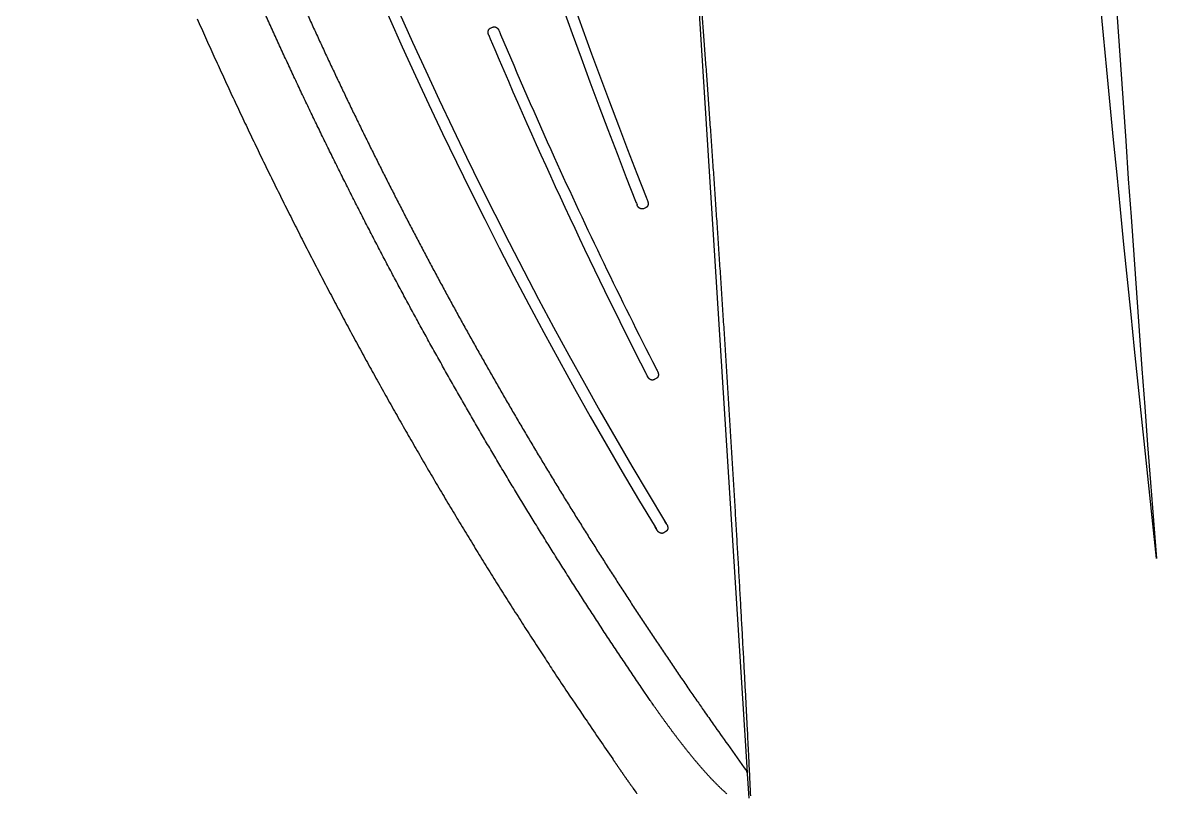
# Model space of a CAD drawing. Extents: x 403 to 503, y 484 to 635.
# Drawn here: x 409.02 to 414.08, y 523.34 to 526.77 of the extents above; entities that cross this region are included whole.
import ezdxf

# ---------------------------------------------------------------- set-up
doc = ezdxf.new("R2010")
doc.units = 0
doc.header["$MEASUREMENT"] = 0
for name, color, linetype in [('1', 4, 'Continuous'), ('DIM', 3, 'Continuous'), ('SPA', 2, 'Continuous')]:
    doc.layers.add(name, color=color, linetype=linetype)

# ---------------------------------------------------------------- blocks, each defined once
blk = doc.blocks.new('TRICKLER')
at = {"layer": '1', "linetype": 'Continuous'}
for p, q in [((1.4112, -11.105), (1.5703, -7.7032)), ((0.817, -11.0501), (0.817, -11.0501)), ((1.4079, -11.1776), (1.4112, -11.105)), ((1.4076, -11.1826), (1.4079, -11.1776)), ((0.8964, -11.1955), (0.905, -11.2109)), ((1.4025, -11.2915), (1.4076, -11.1826))]:
    blk.add_line(p, q, dxfattribs=at)
at = {"layer": '1', "color": 3, "linetype": 'Continuous'}
for p, q in [((0.6323, -7.7509), (0.6418, -7.7478)), ((1.2315, -8.6235), (1.2219, -8.6261)), ((1.1956, -9.3855), (1.1863, -9.3891)), ((1.1638, -10.0686), (1.1548, -10.0728))]:
    blk.add_line(p, q, dxfattribs=at)
at = {"layer": '1', "linetype": 'Continuous'}
for points in [[(-0.6643, -7.5668, 0.001127), (-0.6366, -7.6533, 0.001127), (-0.6085, -7.7397, 0.001126), (-0.58, -7.826, 0.001126), (-0.5512, -7.912, 0.001125), (-0.5219, -7.998, 0.001124), (-0.4923, -8.0838, 0.001124), (-0.4623, -8.1694, 0.001123), (-0.4319, -8.2549, 0.001123), (-0.4011, -8.3402, 0.001122), (-0.37, -8.4253, 0.001122), (-0.3385, -8.5103, 0.001122), (-0.3066, -8.5951, 0.001121), (-0.2743, -8.6798, 0.001121), (-0.2417, -8.7642, 0.001121), (-0.2087, -8.8485, 0.001121), (-0.1753, -8.9327, 0.001121), (-0.1416, -9.0166, 0.001121), (-0.1074, -9.1004, 0.001121), (-0.073, -9.1839, 0.001121), (-0.0381, -9.2673, 0.001121), (-0.0029, -9.3505, 0.001122), (0.0326, -9.4335, 0.001121), (0.0685, -9.5163, 0.00112), (0.1048, -9.5989, 0.001118), (0.1414, -9.6814, 0.001117), (0.1784, -9.7636, 0.001118), (0.2158, -9.8456, 0.001114), (0.2535, -9.9274, 0.001106), (0.2915, -10.009, 0.001115), (0.3299, -10.0904, 0.001137), (0.3687, -10.1718, 0.001106), (0.4077, -10.2526, 0.001035), (0.4468, -10.3327, 0.001141), (0.4869, -10.4139, 0.001358), (0.5283, -10.4967, 0.001036), (0.5674, -10.5743, 0.00037), (0.6029, -10.6443, 0.001445), (0.6493, -10.7338, 0.002455), (0.7216, -10.8709, 0.0012), (0.817, -11.0501, 0.000638)], [(-0.1727, -7.6035, 0.000811), (-0.1527, -7.6643, 0.000811), (-0.1324, -7.7249, 0.000811), (-0.112, -7.7855, 0.000811), (-0.0914, -7.846, 0.000811), (-0.0705, -7.9065, 0.000811), (-0.0495, -7.9669, 0.000811), (-0.0283, -8.0272, 0.000811), (-0.0069, -8.0874, 0.000811), (0.0147, -8.1476, 0.000811), (0.0365, -8.2077, 0.00081), (0.0585, -8.2677, 0.00081), (0.0807, -8.3276, 0.00081), (0.1031, -8.3875, 0.00081), (0.1257, -8.4473, 0.00081), (0.1485, -8.5071, 0.000809), (0.1714, -8.5667, 0.00081), (0.1946, -8.6263, 0.000812), (0.218, -8.6859, 0.000812), (0.2416, -8.7453, 0.000812), (0.2653, -8.8047, 0.000812), (0.2893, -8.8641, 0.000812), (0.3134, -8.9233, 0.000812), (0.3378, -8.9825, 0.000812), (0.3624, -9.0416, 0.000812), (0.3871, -9.1007, 0.000811), (0.4121, -9.1596, 0.000811), (0.4372, -9.2185, 0.000811), (0.4626, -9.2774, 0.000812), (0.4881, -9.3361, 0.000812), (0.5138, -9.3948, 0.000812), (0.5397, -9.4534, 0.000812), (0.5659, -9.5119, 0.000812), (0.5922, -9.5703, 0.000812), (0.6187, -9.6287, 0.000812), (0.6454, -9.687, 0.000812), (0.6723, -9.7451, 0.000812), (0.6993, -9.8033, 0.000813), (0.7266, -9.8613, 0.000813), (0.7541, -9.9192, 0.000813), (0.7817, -9.9771, 0.000813), (0.8096, -10.0348, 0.000813), (0.8376, -10.0925, 0.000813), (0.8658, -10.15, 0.000813), (0.8942, -10.2075, 0.000813), (0.9228, -10.2648, 0.000815), (0.9515, -10.3221, 0.000813), (0.9805, -10.3793, 0.000808), (1.0096, -10.4363, 0.000815), (1.039, -10.4934, 0.000831), (1.0686, -10.5504, 0.000808), (1.0982, -10.607, 0.000754), (1.1278, -10.6633, 0.000832), (1.1582, -10.7203, 0.000992), (1.1894, -10.7786, 0.000753), (1.2189, -10.8333, 0.000259), (1.2456, -10.8826, 0.001061), (1.2803, -10.9458, 0.001826), (1.3344, -11.0428, 0.000892), (1.4055, -11.1697, 0.000473)], [(1.5768, -7.7761, -0.000122), (1.5755, -7.8152, -0.000119), (1.5741, -7.8548, -0.000116), (1.5727, -7.8949, -0.000113), (1.5713, -7.9355, -0.00011), (1.5698, -7.9765, -0.000108), (1.5683, -8.018, -0.000105), (1.5668, -8.0599, -0.000103), (1.5652, -8.1023, -0.000101), (1.5636, -8.1451, -0.000099), (1.562, -8.1883, -0.000097), (1.5603, -8.2318, -0.000095), (1.5586, -8.2757, -0.000094), (1.5569, -8.3199, -0.000092), (1.5552, -8.3643, -0.00009), (1.5534, -8.4091, -0.000089), (1.5516, -8.4541, -0.000088), (1.5498, -8.4994, -0.000087), (1.5479, -8.5449, -0.000085), (1.5461, -8.5907, -0.000084), (1.5442, -8.6367, -0.000083), (1.5422, -8.6829, -0.000082), (1.5403, -8.7293, -0.000082), (1.5383, -8.7759, -0.000081), (1.5363, -8.8227, -0.00008), (1.5343, -8.8697, -0.000079), (1.5322, -8.9168, -0.000079), (1.5302, -8.9641, -0.000078), (1.5281, -9.0116, -0.000078), (1.526, -9.0591, -0.000078), (1.5239, -9.1068, -0.000077), (1.5217, -9.1546, -0.000077), (1.5196, -9.2024, -0.000077), (1.5174, -9.2504, -0.000076), (1.5152, -9.2984, -0.000076), (1.513, -9.3465, -0.000076), (1.5107, -9.3947, -0.000076), (1.5085, -9.4429, -0.000076), (1.5062, -9.4911, -0.000076), (1.5039, -9.5394, -0.000076), (1.5016, -9.5877, -0.000077), (1.4993, -9.6359, -0.000077), (1.497, -9.6842, -0.000077), (1.4946, -9.7324, -0.000077), (1.4923, -9.7806, -0.000078), (1.4899, -9.8287, -0.000078), (1.4875, -9.8765, -0.000078), (1.4852, -9.9242, -0.000079), (1.4828, -9.9716, -0.000079), (1.4804, -10.0188, -0.00008), (1.478, -10.0657, -0.00008), (1.4756, -10.1125, -0.000081), (1.4732, -10.1589, -0.000081), (1.4709, -10.2051, -0.000082), (1.4685, -10.251, -0.000083), (1.4661, -10.2967, -0.000084), (1.4637, -10.342, -0.000085), (1.4613, -10.387, -0.000086), (1.4589, -10.4317, -0.000087), (1.4565, -10.4761, -0.000088), (1.4541, -10.5202, -0.000089), (1.4517, -10.5639, -0.000091), (1.4493, -10.6072, -0.000092), (1.447, -10.6502, -0.000094), (1.4446, -10.6928, -0.000095), (1.4422, -10.7351, -0.000096), (1.4399, -10.7769, -0.000099), (1.4375, -10.8183, -0.000103), (1.4352, -10.8594, -0.000102), (1.4328, -10.9, -0.000097), (1.4305, -10.9399, -0.00011), (1.4282, -10.9799, -0.000135), (1.4258, -11.0203, -0.000105), (1.4235, -11.058, -0.000036), (1.4215, -11.0918, -0.000153), (1.4189, -11.1342, -0.000278), (1.415, -11.198, -0.000142), (1.4099, -11.2807, -0.000077)], [(0.817, -11.0501), (0.817, -11.0502, 0.000009), (0.817, -11.0502, 0.000009), (0.8171, -11.0503, 0.000009), (0.8171, -11.0504, 0.000008), (0.8171, -11.0504, 0.000008), (0.8172, -11.0505, 0.000008), (0.8172, -11.0506, 0.000008), (0.8172, -11.0506, 0.000008), (0.8173, -11.0507, 0.000008), (0.8173, -11.0508, 0.000007), (0.8173, -11.0508, 0.000007), (0.8174, -11.0509, 0.000007), (0.8174, -11.051, 0.000007), (0.8174, -11.051, 0.000007), (0.8175, -11.0511, 0.000007), (0.8175, -11.0511, 0.000006), (0.8175, -11.0512, 0.000006), (0.8176, -11.0513, 0.000006), (0.8176, -11.0513, 0.000006), (0.8177, -11.0514, 0.000006), (0.8177, -11.0515, 0.000006), (0.8177, -11.0515, 0.000005), (0.8178, -11.0516, 0.000005), (0.8178, -11.0517, 0.000005), (0.8178, -11.0517, 0.000005), (0.8179, -11.0518, 0.000005), (0.8179, -11.0519, 0.000005), (0.8179, -11.0519, 0.000005), (0.818, -11.052, 0.000004), (0.818, -11.0521, 0.000004), (0.818, -11.0521, 0.000004), (0.8181, -11.0522, 0.000004), (0.8181, -11.0523, 0.000003), (0.8182, -11.0523, 0.000001), (0.8182, -11.0524, 0.000004), (0.8182, -11.0525, 0.000007), (0.8183, -11.0526, 0.000003), (0.8184, -11.0527, 0.000002)], [(0.817, -11.0501), (0.8189, -11.0537, -0.000152), (0.8208, -11.0572, -0.000159), (0.8227, -11.0608, -0.000151), (0.8247, -11.0644, -0.000125), (0.8266, -11.068, -0.000105), (0.8285, -11.0716, -0.000088), (0.8305, -11.0752, -0.000072), (0.8324, -11.0788, -0.000053), (0.8343, -11.0824, -0.000036), (0.8363, -11.0861, -0.000018), (0.8382, -11.0897, -0.000001), (0.8402, -11.0934, 0.000017), (0.8422, -11.097, 0.000033), (0.8441, -11.1006, 0.000051), (0.8461, -11.1043, 0.000067), (0.848, -11.108, 0.000085), (0.85, -11.1116, 0.000101), (0.852, -11.1153, 0.000119), (0.854, -11.119, 0.000135), (0.8559, -11.1226, 0.000154), (0.8579, -11.1263, 0.000169), (0.8599, -11.13, 0.000187), (0.8619, -11.1336, 0.000204), (0.8639, -11.1373, 0.000222), (0.8659, -11.141, 0.000238), (0.8679, -11.1446, 0.000254), (0.8699, -11.1483, 0.000273), (0.8719, -11.152, 0.0003), (0.8739, -11.1556, 0.000305), (0.8759, -11.1593, 0.000296), (0.8779, -11.1629, 0.000352), (0.88, -11.1666, 0.000456), (0.8821, -11.1703, 0.000348), (0.8841, -11.1738, 0.00009), (0.8858, -11.177, 0.000548), (0.8881, -11.1811, 0.001024), (0.8917, -11.1873, 0.000507), (0.8964, -11.1955, 0.000265)], [(1.4076, -11.1826), (1.4076, -11.1824, 0.001651), (1.4076, -11.1822, 0.001649), (1.4076, -11.182, 0.00165), (1.4076, -11.1818, 0.001654), (1.4076, -11.1815, 0.001657), (1.4076, -11.1813, 0.001659), (1.4076, -11.1811, 0.001662), (1.4076, -11.1809, 0.001665), (1.4076, -11.1807, 0.001668), (1.4076, -11.1804, 0.001672), (1.4076, -11.1802, 0.001675), (1.4076, -11.18, 0.001679), (1.4076, -11.1798, 0.001682), (1.4076, -11.1796, 0.001686), (1.4076, -11.1793, 0.00169), (1.4076, -11.1791, 0.001694), (1.4076, -11.1789, 0.001698), (1.4076, -11.1787, 0.001702), (1.4075, -11.1785, 0.001707), (1.4075, -11.1783, 0.001711), (1.4075, -11.178, 0.001716), (1.4075, -11.1778, 0.001721), (1.4075, -11.1776, 0.001725), (1.4074, -11.1774, 0.001731), (1.4074, -11.1772, 0.001735), (1.4074, -11.1769, 0.001741), (1.4074, -11.1767, 0.001746), (1.4073, -11.1765, 0.001752), (1.4073, -11.1763, 0.001757), (1.4073, -11.1761, 0.001761), (1.4072, -11.1759, 0.001767), (1.4072, -11.1756, 0.001779), (1.4072, -11.1754, 0.00179), (1.4071, -11.1752, 0.001805), (1.4071, -11.175, 0.001818), (1.407, -11.1748, 0.001833), (1.407, -11.1746, 0.001845), (1.4069, -11.1744, 0.001861), (1.4069, -11.1741, 0.001874), (1.4068, -11.1739, 0.00189), (1.4068, -11.1737, 0.001904), (1.4067, -11.1735, 0.001919), (1.4067, -11.1733, 0.001935), (1.4066, -11.1731, 0.001955), (1.4066, -11.1729, 0.001965), (1.4065, -11.1726, 0.001969), (1.4064, -11.1724, 0.002002), (1.4064, -11.1722, 0.002063), (1.4063, -11.172, 0.002016), (1.4062, -11.1718, 0.001893), (1.4062, -11.1716, 0.002114), (1.4061, -11.1714, 0.002557), (1.406, -11.1712, 0.00194), (1.406, -11.171, 0.000634), (1.4059, -11.1708, 0.002795), (1.4058, -11.1705, 0.004886), (1.4057, -11.1702, 0.002391), (1.4055, -11.1697, 0.001262)], [(1.4078, -11.1776), (1.4078, -11.1774, 0.002867), (1.4079, -11.1773, 0.002869), (1.4079, -11.1772, 0.002867), (1.4079, -11.177, 0.00286), (1.4079, -11.1769, 0.002855), (1.4079, -11.1767, 0.002851), (1.4079, -11.1766, 0.002847), (1.4078, -11.1765, 0.002843), (1.4078, -11.1763, 0.002839), (1.4078, -11.1762, 0.002835), (1.4078, -11.1761, 0.002832), (1.4078, -11.1759, 0.002828), (1.4078, -11.1758, 0.002825), (1.4078, -11.1756, 0.002822), (1.4078, -11.1755, 0.002819), (1.4077, -11.1754, 0.002816), (1.4077, -11.1752, 0.002814), (1.4077, -11.1751, 0.002812), (1.4077, -11.175, 0.002809), (1.4077, -11.1748, 0.002808), (1.4076, -11.1747, 0.002806), (1.4076, -11.1746, 0.002804), (1.4076, -11.1744, 0.002803), (1.4076, -11.1743, 0.002802), (1.4075, -11.1741, 0.0028), (1.4075, -11.174, 0.0028), (1.4075, -11.1739, 0.002799), (1.4074, -11.1737, 0.002799), (1.4074, -11.1736, 0.002798), (1.4073, -11.1735, 0.002798), (1.4073, -11.1733, 0.002793), (1.4073, -11.1732, 0.002785), (1.4072, -11.1731, 0.002777), (1.4072, -11.173, 0.002769), (1.4071, -11.1728, 0.002761), (1.4071, -11.1727, 0.002753), (1.407, -11.1726, 0.002746), (1.407, -11.1724, 0.002739), (1.4069, -11.1723, 0.002732), (1.4069, -11.1722, 0.002726), (1.4068, -11.172, 0.002719), (1.4067, -11.1719, 0.002711), (1.4067, -11.1718, 0.002707), (1.4066, -11.1717, 0.002707), (1.4066, -11.1715, 0.002694), (1.4065, -11.1714, 0.002673), (1.4064, -11.1713, 0.002691), (1.4064, -11.1712, 0.002741), (1.4063, -11.171, 0.002658), (1.4062, -11.1709, 0.002478), (1.4062, -11.1708, 0.002731), (1.4061, -11.1707, 0.003252), (1.406, -11.1705, 0.002463), (1.406, -11.1704, 0.000841), (1.4059, -11.1703, 0.003472), (1.4058, -11.1702, 0.005964), (1.4057, -11.17, 0.002907), (1.4055, -11.1697, 0.001537)], [(0.893, -11.1896), (0.8932, -11.1899, -0.000041), (0.8934, -11.1903, -0.00004), (0.8936, -11.1906, -0.00004), (0.8937, -11.191, -0.000041), (0.8939, -11.1913, -0.000041), (0.8941, -11.1916, -0.000041), (0.8943, -11.192, -0.000042), (0.8945, -11.1923, -0.000042), (0.8947, -11.1927, -0.000042), (0.8949, -11.193, -0.000042), (0.8951, -11.1934, -0.000043), (0.8953, -11.1937, -0.000043), (0.8955, -11.1941, -0.000043), (0.8957, -11.1944, -0.000043), (0.8959, -11.1948, -0.000044), (0.8961, -11.1951, -0.000044), (0.8963, -11.1955, -0.000044), (0.8965, -11.1958, -0.000044), (0.8967, -11.1962, -0.000045), (0.8969, -11.1966, -0.000045), (0.8971, -11.1969, -0.000045), (0.8973, -11.1973, -0.000045), (0.8975, -11.1976, -0.000046), (0.8977, -11.198, -0.000046), (0.8979, -11.1984, -0.000046), (0.8982, -11.1987, -0.000046), (0.8984, -11.1991, -0.000047), (0.8986, -11.1994, -0.000048), (0.8988, -11.1998, -0.000046), (0.899, -11.2002, -0.000043), (0.8992, -11.2006, -0.000048), (0.8994, -11.2009, -0.000058), (0.8996, -11.2013, -0.000044), (0.8998, -11.2017, -0.000014), (0.9, -11.202, -0.000063), (0.9002, -11.2024, -0.000109), (0.9006, -11.2031, -0.000053), (0.9011, -11.2039, -0.000028)], [(0.905, -11.2109), (0.9063, -11.2132, 0.000262), (0.9077, -11.2155, 0.00026)]]:
    blk.add_lwpolyline(points, format="xyb", dxfattribs=at)
at = {"layer": '1', "color": 3, "linetype": 'Continuous'}
for points in [[(1.0121, -10.8094), (0.9784, -10.7461, -0.000901), (0.945, -10.6827, -0.000901), (0.9118, -10.6191, -0.000901), (0.8788, -10.5555, -0.000901), (0.846, -10.4917, -0.000901), (0.8135, -10.4278, -0.000901), (0.7813, -10.3638, -0.000901), (0.7492, -10.2997, -0.000901), (0.7174, -10.2355, -0.000901), (0.6859, -10.1711, -0.000901), (0.6545, -10.1067, -0.000901), (0.6234, -10.0421, -0.000901), (0.5926, -9.9774, -0.000901), (0.562, -9.9127, -0.000901), (0.5316, -9.8478, -0.000901), (0.5014, -9.7828, -0.000901), (0.4715, -9.7177, -0.000901), (0.4418, -9.6525, -0.000901), (0.4124, -9.5871, -0.000901), (0.3832, -9.5217, -0.000901), (0.3542, -9.4562, -0.000901), (0.3254, -9.3905, -0.000901), (0.2969, -9.3248, -0.000901), (0.2687, -9.259, -0.000901), (0.2407, -9.193, -0.000901), (0.2129, -9.127, -0.000901), (0.1853, -9.0608, -0.000901), (0.158, -8.9946, -0.000901), (0.131, -8.9282, -0.000901), (0.1041, -8.8618, -0.000901), (0.0776, -8.7952, -0.000901), (0.0512, -8.7286, -0.000901), (0.0251, -8.6618, -0.000901), (-0.0008, -8.595, -0.000901), (-0.0264, -8.528, -0.000901), (-0.0518, -8.461, -0.000901), (-0.0769, -8.3938, -0.000901), (-0.1018, -8.3266, -0.0009), (-0.1265, -8.2593, -0.000901), (-0.1509, -8.1919, -0.000901), (-0.1751, -8.1243, -0.000902), (-0.199, -8.0568, -0.000902), (-0.2227, -7.9891, -0.000902), (-0.2461, -7.9213, -0.000901), (-0.2693, -7.8535, -0.000901), (-0.2922, -7.7856, -0.000901), (-0.3149, -7.7176, -0.0009), (-0.3373, -7.6495, -0.0009), (-0.3595, -7.5814, -0.0009)], [(0.6211, -7.7821), (0.6208, -7.7813, -0.007727), (0.6205, -7.7804, -0.007594), (0.6203, -7.7795, -0.007434), (0.6201, -7.7786, -0.007317), (0.6199, -7.7777, -0.00723), (0.6197, -7.7768, -0.007173), (0.6196, -7.7759, -0.007135), (0.6194, -7.775, -0.007139), (0.6194, -7.774, -0.007157), (0.6193, -7.7731, -0.007212), (0.6193, -7.7722, -0.007281), (0.6193, -7.7712, -0.007389), (0.6193, -7.7703, -0.007507), (0.6193, -7.7693, -0.007667), (0.6194, -7.7684, -0.007835), (0.6195, -7.7675, -0.008046), (0.6197, -7.7665, -0.008263), (0.6198, -7.7656, -0.008525), (0.62, -7.7647, -0.008792), (0.6203, -7.7638, -0.009106), (0.6205, -7.7629, -0.009415), (0.6208, -7.7621, -0.009768), (0.6212, -7.7612, -0.010127), (0.6215, -7.7604, -0.010548), (0.6219, -7.7596, -0.010894), (0.6224, -7.7588, -0.011231), (0.6228, -7.758, -0.011735), (0.6233, -7.7573, -0.012451), (0.6239, -7.7565, -0.01241), (0.6245, -7.7558, -0.011821), (0.6251, -7.7552, -0.013555), (0.6257, -7.7546, -0.016882), (0.6264, -7.754, -0.01266), (0.6271, -7.7534, -0.003582), (0.6278, -7.7529, -0.018849), (0.6287, -7.7524, -0.032793), (0.6302, -7.7517, -0.015217), (0.6323, -7.7509, -0.007705)], [(0.6418, -7.7478), (0.6428, -7.7475, -0.013383), (0.6438, -7.7473, -0.014242), (0.6448, -7.7471, -0.014684), (0.6457, -7.747, -0.014571), (0.6467, -7.7469, -0.014568), (0.6476, -7.7469, -0.014517), (0.6486, -7.7469, -0.01443), (0.6495, -7.747, -0.014183), (0.6504, -7.7472, -0.013944), (0.6513, -7.7474, -0.013602), (0.6522, -7.7476, -0.013271), (0.653, -7.7479, -0.012858), (0.6539, -7.7483, -0.012471), (0.6547, -7.7486, -0.01203), (0.6555, -7.7491, -0.011626), (0.6563, -7.7495, -0.011189), (0.6571, -7.75, -0.010796), (0.6579, -7.7505, -0.010387), (0.6586, -7.7511, -0.010027), (0.6594, -7.7517, -0.009661), (0.6601, -7.7523, -0.009343), (0.6608, -7.753, -0.009023), (0.6614, -7.7537, -0.008762), (0.6621, -7.7544, -0.008513), (0.6627, -7.7551, -0.008282), (0.6633, -7.7559, -0.008034), (0.6639, -7.7566, -0.007934), (0.6644, -7.7574, -0.007929), (0.665, -7.7582, -0.007618), (0.6655, -7.759, -0.007056), (0.6659, -7.7599, -0.007685), (0.6664, -7.7607, -0.009081), (0.6668, -7.7616, -0.006963), (0.6672, -7.7625, -0.002469), (0.6675, -7.7632, -0.009764), (0.6679, -7.7642, -0.017309), (0.6684, -7.7657, -0.008737), (0.6689, -7.7677, -0.004681)], [(1.2437, -8.5924), (1.2439, -8.5931, -0.004676), (1.2441, -8.5938, -0.004541), (1.2443, -8.5945, -0.004496), (1.2444, -8.5952, -0.00458), (1.2446, -8.5959, -0.004635), (1.2447, -8.5967, -0.004694), (1.2448, -8.5974, -0.004755), (1.2449, -8.5982, -0.004854), (1.245, -8.5989, -0.004946), (1.2451, -8.5997, -0.005067), (1.2452, -8.6004, -0.005182), (1.2452, -8.6012, -0.00533), (1.2453, -8.6019, -0.005472), (1.2453, -8.6027, -0.005646), (1.2453, -8.6035, -0.005813), (1.2452, -8.6042, -0.006014), (1.2452, -8.605, -0.006208), (1.2451, -8.6057, -0.006436), (1.2451, -8.6065, -0.006655), (1.245, -8.6072, -0.006911), (1.2448, -8.608, -0.007153), (1.2447, -8.6087, -0.00743), (1.2445, -8.6094, -0.0077), (1.2444, -8.6102, -0.008014), (1.2441, -8.6109, -0.008277), (1.2439, -8.6116, -0.008539), (1.2437, -8.6123, -0.008701), (1.2434, -8.613, -0.00879), (1.2431, -8.6136, -0.008895), (1.2427, -8.6143, -0.009028), (1.2424, -8.6149, -0.009151), (1.242, -8.6156, -0.009284), (1.2416, -8.6162, -0.009423), (1.2412, -8.6168, -0.009591), (1.2408, -8.6174, -0.0097), (1.2403, -8.6179, -0.009785), (1.2398, -8.6185, -0.010009), (1.2393, -8.619, -0.010384), (1.2388, -8.6195, -0.010182), (1.2382, -8.62, -0.009571), (1.2377, -8.6205, -0.010755), (1.2371, -8.6209, -0.013111), (1.2364, -8.6213, -0.009836), (1.2358, -8.6217, -0.002988), (1.2352, -8.622, -0.01432), (1.2345, -8.6224, -0.024837), (1.2332, -8.6229, -0.011762), (1.2315, -8.6235, -0.006052)], [(1.2219, -8.6261), (1.2211, -8.6263, -0.01025), (1.2203, -8.6265, -0.010625), (1.2195, -8.6266, -0.010792), (1.2188, -8.6267, -0.010721), (1.218, -8.6268, -0.010723), (1.2172, -8.6268, -0.010722), (1.2165, -8.6268, -0.010722), (1.2157, -8.6267, -0.010669), (1.215, -8.6267, -0.010633), (1.2143, -8.6266, -0.010564), (1.2136, -8.6264, -0.010507), (1.2128, -8.6263, -0.01042), (1.2121, -8.6261, -0.010346), (1.2114, -8.6259, -0.01025), (1.2107, -8.6256, -0.010165), (1.2101, -8.6253, -0.010065), (1.2094, -8.625, -0.009976), (1.2088, -8.6247, -0.009877), (1.2081, -8.6243, -0.009701), (1.2075, -8.624, -0.009406), (1.2069, -8.6236, -0.009135), (1.2063, -8.6231, -0.008835), (1.2057, -8.6227, -0.008565), (1.2051, -8.6222, -0.008278), (1.2046, -8.6217, -0.008021), (1.204, -8.6212, -0.007752), (1.2035, -8.6207, -0.007515), (1.203, -8.6201, -0.007269), (1.2025, -8.6196, -0.007055), (1.202, -8.619, -0.006836), (1.2015, -8.6184, -0.006646), (1.2011, -8.6178, -0.006451), (1.2006, -8.6172, -0.006292), (1.2002, -8.6165, -0.006136), (1.1998, -8.6159, -0.005988), (1.1994, -8.6152, -0.00582), (1.199, -8.6146, -0.005755), (1.1986, -8.6139, -0.005747), (1.1983, -8.6132, -0.005519), (1.198, -8.6125, -0.005107), (1.1976, -8.6119, -0.005533), (1.1973, -8.6112, -0.006473), (1.197, -8.6104, -0.004963), (1.1968, -8.6098, -0.001833), (1.1965, -8.6092, -0.006836), (1.1963, -8.6084, -0.011855), (1.1959, -8.6072, -0.005953), (1.1955, -8.6056, -0.003204)], [(1.2048, -9.3534), (1.205, -9.3541, -0.004664), (1.2053, -9.3548, -0.004529), (1.2055, -9.3554, -0.004485), (1.2057, -9.3561, -0.00457), (1.206, -9.3568, -0.004626), (1.2062, -9.3576, -0.004685), (1.2064, -9.3583, -0.004747), (1.2065, -9.359, -0.004847), (1.2067, -9.3597, -0.004939), (1.2069, -9.3605, -0.00506), (1.207, -9.3612, -0.005176), (1.2071, -9.362, -0.005325), (1.2072, -9.3627, -0.005467), (1.2073, -9.3635, -0.005642), (1.2074, -9.3643, -0.005809), (1.2074, -9.365, -0.006011), (1.2075, -9.3658, -0.006205), (1.2075, -9.3665, -0.006433), (1.2075, -9.3673, -0.006653), (1.2074, -9.368, -0.006909), (1.2074, -9.3688, -0.007152), (1.2073, -9.3695, -0.007429), (1.2072, -9.3703, -0.007699), (1.2071, -9.371, -0.008013), (1.207, -9.3718, -0.008276), (1.2068, -9.3725, -0.008539), (1.2066, -9.3732, -0.0087), (1.2064, -9.3739, -0.008789), (1.2062, -9.3746, -0.008894), (1.2059, -9.3753, -0.009027), (1.2056, -9.376, -0.00915), (1.2053, -9.3766, -0.009283), (1.205, -9.3773, -0.009422), (1.2046, -9.3779, -0.00959), (1.2042, -9.3785, -0.009699), (1.2038, -9.3791, -0.009784), (1.2034, -9.3797, -0.010009), (1.203, -9.3803, -0.010383), (1.2025, -9.3809, -0.010182), (1.202, -9.3814, -0.009571), (1.2015, -9.3819, -0.010756), (1.2009, -9.3824, -0.013112), (1.2003, -9.3829, -0.009837), (1.1997, -9.3833, -0.002988), (1.1992, -9.3837, -0.014322), (1.1985, -9.3842, -0.024843), (1.1973, -9.3848, -0.011765), (1.1956, -9.3855, -0.006054)], [(1.1863, -9.3891), (1.1855, -9.3894, -0.010261), (1.1848, -9.3896, -0.010636), (1.184, -9.3898, -0.010803), (1.1833, -9.39, -0.010731), (1.1825, -9.3901, -0.010733), (1.1818, -9.3902, -0.010731), (1.181, -9.3903, -0.01073), (1.1803, -9.3903, -0.010677), (1.1795, -9.3903, -0.01064), (1.1788, -9.3903, -0.01057), (1.1781, -9.3902, -0.010513), (1.1773, -9.3901, -0.010425), (1.1766, -9.39, -0.010351), (1.1759, -9.3898, -0.010253), (1.1752, -9.3897, -0.010169), (1.1745, -9.3895, -0.010068), (1.1738, -9.3892, -0.009979), (1.1731, -9.3889, -0.009879), (1.1724, -9.3887, -0.009703), (1.1718, -9.3883, -0.009408), (1.1711, -9.388, -0.009136), (1.1705, -9.3876, -0.008836), (1.1699, -9.3872, -0.008566), (1.1693, -9.3868, -0.008279), (1.1687, -9.3864, -0.008022), (1.1681, -9.3859, -0.007753), (1.1675, -9.3855, -0.007516), (1.1669, -9.385, -0.007269), (1.1664, -9.3844, -0.007055), (1.1658, -9.3839, -0.006836), (1.1653, -9.3834, -0.006646), (1.1648, -9.3828, -0.006451), (1.1643, -9.3822, -0.006292), (1.1638, -9.3817, -0.006137), (1.1633, -9.3811, -0.005988), (1.1629, -9.3804, -0.005821), (1.1624, -9.3798, -0.005755), (1.162, -9.3792, -0.005747), (1.1616, -9.3786, -0.005519), (1.1612, -9.3779, -0.005108), (1.1608, -9.3773, -0.005533), (1.1604, -9.3766, -0.006474), (1.1601, -9.3759, -0.004964), (1.1597, -9.3753, -0.001833), (1.1594, -9.3747, -0.006837), (1.1591, -9.3739, -0.011856), (1.1586, -9.3728, -0.005954), (1.158, -9.3712, -0.003205)], [(1.1253, -10.0571), (1.1252, -10.0569, -0.000017), (1.1251, -10.0566, -0.000017), (1.125, -10.0564, -0.000016), (1.1249, -10.0562, -0.000015), (1.1248, -10.056, -0.000015), (1.1247, -10.0557, -0.000014), (1.1246, -10.0555, -0.000013), (1.1245, -10.0553, -0.000013), (1.1244, -10.055, -0.000012), (1.1242, -10.0548, -0.000012), (1.1241, -10.0546, -0.000011), (1.124, -10.0543, -0.00001), (1.1239, -10.0541, -0.00001), (1.1238, -10.0539, -0.000009), (1.1237, -10.0536, -0.000009), (1.1236, -10.0534, -0.000008), (1.1235, -10.0531, -0.000008), (1.1234, -10.0529, -0.000007), (1.1232, -10.0527, -0.000007), (1.1231, -10.0524, -0.000006), (1.123, -10.0522, -0.000006), (1.1229, -10.0519, -0.000005), (1.1228, -10.0517, -0.000005), (1.1227, -10.0514, -0.000004), (1.1226, -10.0512, -0.000004), (1.1224, -10.0509, -0.000004), (1.1223, -10.0507, -0.000004), (1.1222, -10.0504, -0.000004), (1.1221, -10.0502, -0.000004), (1.122, -10.0499, -0.000003), (1.1218, -10.0497, -0.000003), (1.1217, -10.0494, -0.000003), (1.1216, -10.0491, -0.000003), (1.1215, -10.0489, -0.000003), (1.1214, -10.0486, -0.000003), (1.1212, -10.0484, -0.000003), (1.1211, -10.0481, -0.000003), (1.121, -10.0479, -0.000003), (1.1209, -10.0476, -0.000003), (1.1208, -10.0473, -0.000003), (1.1206, -10.0471, -0.000003), (1.1205, -10.0468, -0.000003), (1.1204, -10.0465, -0.000003), (1.1203, -10.0463, -0.000003), (1.1202, -10.046, -0.000003), (1.12, -10.0458, -0.000003), (1.1199, -10.0455, -0.000003), (1.1198, -10.0452, -0.000003), (1.1197, -10.045, -0.000003), (1.1195, -10.0447, -0.000003), (1.1194, -10.0444, -0.000003), (1.1193, -10.0442, -0.000004), (1.1192, -10.0439, -0.000003), (1.119, -10.0436, -0.000001), (1.1189, -10.0434, -0.000004), (1.1188, -10.0431, -0.000007), (1.1186, -10.0426, -0.000003), (1.1183, -10.042, -0.000002)], [(1.1547, -10.0729), (1.1545, -10.073, -0.004587), (1.1542, -10.0731, -0.004576), (1.1539, -10.0732, -0.004541), (1.1536, -10.0733, -0.004494), (1.1533, -10.0734, -0.004458), (1.153, -10.0735, -0.004429), (1.1527, -10.0736, -0.004405), (1.1524, -10.0737, -0.004384), (1.1521, -10.0738, -0.004368), (1.1518, -10.0739, -0.004357), (1.1515, -10.074, -0.00435), (1.1512, -10.074, -0.004348), (1.1509, -10.0741, -0.00435), (1.1506, -10.0742, -0.004357), (1.1503, -10.0742, -0.004368), (1.15, -10.0743, -0.004384), (1.1497, -10.0743, -0.004404), (1.1494, -10.0744, -0.004435), (1.1491, -10.0744, -0.004456), (1.1488, -10.0744, -0.004447), (1.1485, -10.0744, -0.004415), (1.1481, -10.0745, -0.004366), (1.1478, -10.0745, -0.004328), (1.1475, -10.0745, -0.004294), (1.1472, -10.0745, -0.004264), (1.1469, -10.0745, -0.004233), (1.1466, -10.0745, -0.004208), (1.1463, -10.0745, -0.004184), (1.146, -10.0744, -0.004166), (1.1457, -10.0744, -0.004148), (1.1453, -10.0744, -0.004134), (1.145, -10.0743, -0.004122), (1.1447, -10.0743, -0.004115), (1.1444, -10.0743, -0.00411), (1.1441, -10.0742, -0.004108), (1.1438, -10.0741, -0.004108), (1.1435, -10.0741, -0.004114), (1.1432, -10.074, -0.004122), (1.1429, -10.0739, -0.004108), (1.1426, -10.0739, -0.004057), (1.1423, -10.0738, -0.004009), (1.142, -10.0737, -0.003968), (1.1417, -10.0736, -0.003932), (1.1414, -10.0735, -0.003892), (1.1411, -10.0734, -0.003857), (1.1408, -10.0733, -0.003823), (1.1405, -10.0732, -0.003793), (1.1402, -10.0731, -0.003762), (1.1399, -10.073, -0.003737), (1.1397, -10.0729, -0.003711), (1.1394, -10.0727, -0.003689), (1.1391, -10.0726, -0.003668), (1.1388, -10.0725, -0.003651), (1.1385, -10.0723, -0.003634), (1.1382, -10.0722, -0.003621), (1.138, -10.072, -0.003608), (1.1377, -10.0719, -0.0036), (1.1374, -10.0717, -0.003591), (1.1372, -10.0716, -0.003566), (1.1369, -10.0714, -0.003512), (1.1366, -10.0712, -0.003465), (1.1364, -10.0711, -0.003423), (1.1361, -10.0709, -0.003386), (1.1359, -10.0707, -0.003342), (1.1356, -10.0705, -0.003305), (1.1354, -10.0704, -0.003265), (1.1351, -10.0702, -0.00323), (1.1349, -10.07, -0.003193), (1.1346, -10.0698, -0.00316), (1.1344, -10.0696, -0.003125), (1.1341, -10.0694, -0.003095), (1.1339, -10.0692, -0.003063), (1.1337, -10.069, -0.003036), (1.1334, -10.0688, -0.003006), (1.1332, -10.0686, -0.002981), (1.133, -10.0684, -0.002955), (1.1327, -10.0681, -0.002932), (1.1325, -10.0679, -0.002907), (1.1323, -10.0677, -0.002889), (1.1321, -10.0675, -0.00287), (1.1319, -10.0672, -0.002847), (1.1317, -10.067, -0.00281), (1.1315, -10.0668, -0.00277), (1.1313, -10.0666, -0.002722), (1.131, -10.0663, -0.002679), (1.1308, -10.0661, -0.002633), (1.1307, -10.0658, -0.002591), (1.1305, -10.0656, -0.002544), (1.1303, -10.0654, -0.002502), (1.1301, -10.0651, -0.002456), (1.1299, -10.0649, -0.002415), (1.1297, -10.0646, -0.002369), (1.1295, -10.0644, -0.002328), (1.1293, -10.0641, -0.002283), (1.1292, -10.0639, -0.002242), (1.129, -10.0636, -0.002198), (1.1288, -10.0634, -0.002158), (1.1286, -10.0631, -0.002114), (1.1285, -10.0628, -0.002075), (1.1283, -10.0626, -0.002032), (1.1281, -10.0623, -0.001993), (1.128, -10.062, -0.00195), (1.1278, -10.0618, -0.001914), (1.1276, -10.0615, -0.001875), (1.1275, -10.0612, -0.001834), (1.1273, -10.061, -0.001784), (1.1272, -10.0607, -0.001761), (1.127, -10.0604, -0.001751), (1.1269, -10.0601, -0.001672), (1.1267, -10.0599, -0.001538), (1.1266, -10.0596, -0.001644), (1.1264, -10.0593, -0.001884), (1.1263, -10.059, -0.001429), (1.1261, -10.0588, -0.000553), (1.126, -10.0585, -0.001898), (1.1259, -10.0582, -0.003116), (1.1256, -10.0577, -0.001518), (1.1253, -10.0571, -0.000814)], [(1.1706, -10.0359), (1.1705, -10.0357, -0.000008), (1.1704, -10.0355, -0.000008), (1.1703, -10.0353, -0.000008), (1.1702, -10.0351, -0.000007), (1.1701, -10.0348, -0.000007), (1.17, -10.0346, -0.000007), (1.1699, -10.0344, -0.000007), (1.1698, -10.0341, -0.000007), (1.1697, -10.0339, -0.000006), (1.1696, -10.0337, -0.000006), (1.1695, -10.0334, -0.000006), (1.1693, -10.0332, -0.000006), (1.1692, -10.033, -0.000006), (1.1691, -10.0327, -0.000005), (1.169, -10.0325, -0.000005), (1.1689, -10.0322, -0.000005), (1.1688, -10.032, -0.000005), (1.1687, -10.0318, -0.000005), (1.1686, -10.0315, -0.000005), (1.1684, -10.0313, -0.000004), (1.1683, -10.031, -0.000004), (1.1682, -10.0308, -0.000004), (1.1681, -10.0305, -0.000004), (1.168, -10.0303, -0.000004), (1.1679, -10.03, -0.000004), (1.1678, -10.0298, -0.000004), (1.1676, -10.0295, -0.000004), (1.1675, -10.0293, -0.000004), (1.1674, -10.029, -0.000004), (1.1673, -10.0288, -0.000003), (1.1672, -10.0285, -0.000003), (1.167, -10.0283, -0.000003), (1.1669, -10.028, -0.000003), (1.1668, -10.0278, -0.000003), (1.1667, -10.0275, -0.000003), (1.1666, -10.0272, -0.000003), (1.1664, -10.027, -0.000003), (1.1663, -10.0267, -0.000003), (1.1662, -10.0265, -0.000003), (1.1661, -10.0262, -0.000003), (1.166, -10.0259, -0.000003), (1.1658, -10.0257, -0.000003), (1.1657, -10.0254, -0.000003), (1.1656, -10.0252, -0.000003), (1.1655, -10.0249, -0.000003), (1.1654, -10.0246, -0.000003), (1.1652, -10.0244, -0.000003), (1.1651, -10.0241, -0.000003), (1.165, -10.0238, -0.000003), (1.1649, -10.0236, -0.000003), (1.1647, -10.0233, -0.000003), (1.1646, -10.023, -0.000004), (1.1645, -10.0228, -0.000003), (1.1644, -10.0225, -0.000001), (1.1643, -10.0223, -0.000004), (1.1641, -10.022, -0.000007), (1.1639, -10.0215, -0.000003), (1.1636, -10.0209, -0.000002)], [(1.1706, -10.0359), (1.1708, -10.0362, -0.001372), (1.1709, -10.0365, -0.001354), (1.171, -10.0368, -0.001365), (1.1711, -10.0371, -0.001412), (1.1713, -10.0374, -0.001447), (1.1714, -10.0376, -0.001478), (1.1715, -10.0379, -0.001507), (1.1716, -10.0382, -0.001543), (1.1717, -10.0385, -0.001575), (1.1719, -10.0388, -0.001611), (1.172, -10.0391, -0.001643), (1.1721, -10.0394, -0.00168), (1.1722, -10.0397, -0.001713), (1.1723, -10.04, -0.001751), (1.1724, -10.0403, -0.001785), (1.1725, -10.0406, -0.001823), (1.1726, -10.0408, -0.001858), (1.1727, -10.0411, -0.001898), (1.1728, -10.0414, -0.001934), (1.1729, -10.0417, -0.001974), (1.173, -10.042, -0.002011), (1.1731, -10.0423, -0.002052), (1.1732, -10.0426, -0.00209), (1.1733, -10.0429, -0.002132), (1.1733, -10.0432, -0.002171), (1.1734, -10.0435, -0.002214), (1.1735, -10.0438, -0.002253), (1.1736, -10.0441, -0.002297), (1.1736, -10.0444, -0.002337), (1.1737, -10.0448, -0.002382), (1.1738, -10.0451, -0.002423), (1.1738, -10.0454, -0.002469), (1.1739, -10.0457, -0.00251), (1.174, -10.046, -0.002557), (1.174, -10.0463, -0.002598), (1.1741, -10.0466, -0.002645), (1.1741, -10.0469, -0.002688), (1.1741, -10.0472, -0.002735), (1.1742, -10.0475, -0.002777), (1.1742, -10.0478, -0.002825), (1.1743, -10.0481, -0.002868), (1.1743, -10.0484, -0.002915), (1.1743, -10.0487, -0.002958), (1.1743, -10.049, -0.003008), (1.1743, -10.0494, -0.00304), (1.1744, -10.0497, -0.003058), (1.1744, -10.05, -0.003069), (1.1744, -10.0503, -0.003087), (1.1744, -10.0506, -0.003103), (1.1744, -10.0509, -0.003124), (1.1744, -10.0512, -0.003143), (1.1744, -10.0515, -0.003167), (1.1744, -10.0518, -0.003189), (1.1743, -10.0521, -0.003216), (1.1743, -10.0525, -0.003242), (1.1743, -10.0528, -0.003272), (1.1743, -10.0531, -0.0033), (1.1742, -10.0534, -0.003334), (1.1742, -10.0537, -0.003365), (1.1742, -10.054, -0.003401), (1.1741, -10.0543, -0.003435), (1.1741, -10.0546, -0.003474), (1.174, -10.0549, -0.003512), (1.1739, -10.0552, -0.003556), (1.1739, -10.0555, -0.003593), (1.1738, -10.0558, -0.003632), (1.1737, -10.0561, -0.003682), (1.1737, -10.0564, -0.003747), (1.1736, -10.0567, -0.00379), (1.1735, -10.057, -0.003819), (1.1734, -10.0573, -0.003822), (1.1733, -10.0576, -0.003816), (1.1732, -10.0579, -0.003816), (1.1731, -10.0582, -0.003823), (1.173, -10.0585, -0.003829), (1.1729, -10.0588, -0.00384), (1.1728, -10.0591, -0.003851), (1.1726, -10.0594, -0.003867), (1.1725, -10.0597, -0.003884), (1.1724, -10.0599, -0.003905), (1.1722, -10.0602, -0.003927), (1.1721, -10.0605, -0.003953), (1.172, -10.0608, -0.003979), (1.1718, -10.0611, -0.004011), (1.1717, -10.0613, -0.004042), (1.1715, -10.0616, -0.004078), (1.1714, -10.0619, -0.004114), (1.1712, -10.0621, -0.004157), (1.171, -10.0624, -0.004196), (1.1708, -10.0626, -0.004239), (1.1707, -10.0629, -0.00429), (1.1705, -10.0631, -0.00434), (1.1703, -10.0634, -0.004351), (1.1701, -10.0636, -0.00433), (1.1699, -10.0639, -0.004311), (1.1697, -10.0641, -0.004298), (1.1695, -10.0643, -0.004289), (1.1693, -10.0646, -0.004281), (1.1691, -10.0648, -0.004277), (1.1689, -10.065, -0.004278), (1.1686, -10.0652, -0.00428), (1.1684, -10.0655, -0.004285), (1.1682, -10.0657, -0.004297), (1.1679, -10.0659, -0.004318), (1.1677, -10.0661, -0.004323), (1.1675, -10.0663, -0.004318), (1.1672, -10.0665, -0.004376), (1.167, -10.0667, -0.004489), (1.1667, -10.0669, -0.004395), (1.1665, -10.067, -0.004149), (1.1662, -10.0672, -0.004592), (1.166, -10.0674, -0.005474), (1.1657, -10.0676, -0.004224), (1.1655, -10.0677, -0.001594), (1.1652, -10.0679, -0.005602), (1.1649, -10.068, -0.00968), (1.1645, -10.0683, -0.004916), (1.1639, -10.0686, -0.002655)], [(1.3061, -11.2604, -0.00212), (1.3029, -11.2569, -0.002017), (1.2996, -11.2533, -0.001921), (1.2964, -11.2497, -0.001835), (1.2931, -11.246, -0.001749), (1.2899, -11.2423, -0.001668), (1.2866, -11.2385, -0.001575), (1.2833, -11.2346, -0.001501), (1.28, -11.2307, -0.001446), (1.2767, -11.2267, -0.001393), (1.2734, -11.2226, -0.001337), (1.27, -11.2185, -0.001288), (1.2667, -11.2144, -0.00124), (1.2634, -11.2102, -0.001198), (1.26, -11.2059, -0.001155), (1.2566, -11.2016, -0.001116), (1.2533, -11.1973, -0.001078), (1.2499, -11.1929, -0.001044), (1.2466, -11.1884, -0.00101), (1.2432, -11.184, -0.00098), (1.2398, -11.1795, -0.000951), (1.2365, -11.1749, -0.000921), (1.2331, -11.1704, -0.000885), (1.2298, -11.1658, -0.000856), (1.2264, -11.1612, -0.000829), (1.2231, -11.1565, -0.000809), (1.2197, -11.1518, -0.000795), (1.2164, -11.1471, -0.00078), (1.213, -11.1424, -0.000763), (1.2097, -11.1376, -0.000748), (1.2063, -11.1328, -0.000733), (1.203, -11.128, -0.000719), (1.1997, -11.1232, -0.000704), (1.1963, -11.1183, -0.000691), (1.193, -11.1134, -0.000677), (1.1897, -11.1085, -0.000665), (1.1864, -11.1036, -0.000652), (1.1831, -11.0986, -0.00064), (1.1798, -11.0937, -0.000628), (1.1765, -11.0887, -0.000616), (1.1732, -11.0837, -0.000604), (1.1699, -11.0787, -0.000594), (1.1667, -11.0736, -0.000582), (1.1634, -11.0686, -0.000572), (1.1601, -11.0635, -0.000561), (1.1569, -11.0584, -0.000552), (1.1536, -11.0534, -0.000541), (1.1504, -11.0482, -0.000532), (1.1471, -11.0431, -0.000522), (1.1439, -11.038, -0.000514), (1.1407, -11.0329, -0.000504), (1.1375, -11.0277, -0.000496), (1.1343, -11.0225, -0.000487), (1.1311, -11.0174, -0.000479), (1.1279, -11.0122, -0.00047), (1.1247, -11.007, -0.000462), (1.1215, -11.0018, -0.000453), (1.1184, -10.9966, -0.000448), (1.1152, -10.9914, -0.000443), (1.1121, -10.9862, -0.00044), (1.1089, -10.981, -0.000437), (1.1058, -10.9757, -0.000434), (1.1027, -10.9705, -0.00043), (1.0996, -10.9653, -0.000427), (1.0965, -10.96, -0.000424), (1.0934, -10.9547, -0.000421), (1.0903, -10.9495, -0.000417), (1.0872, -10.9442, -0.000414), (1.0841, -10.9389, -0.000411), (1.081, -10.9336, -0.000408), (1.0779, -10.9283, -0.000404), (1.0749, -10.9229, -0.000401), (1.0718, -10.9176, -0.000398), (1.0688, -10.9123, -0.000395), (1.0657, -10.9069, -0.000392), (1.0627, -10.9016, -0.000389), (1.0597, -10.8962, -0.000386), (1.0567, -10.8909, -0.000382), (1.0536, -10.8855, -0.000377), (1.0506, -10.8801, -0.000377), (1.0476, -10.8747, -0.000381), (1.0446, -10.8693, -0.000368), (1.0416, -10.8639, -0.000341), (1.0387, -10.8585, -0.000373), (1.0357, -10.8531, -0.000438), (1.0326, -10.8475, -0.000332), (1.0297, -10.8422, -0.000118), (1.0271, -10.8374, -0.000459), (1.0238, -10.8313, -0.000777), (1.0187, -10.8219, -0.000379), (1.0121, -10.8094, -0.000201)]]:
    blk.add_lwpolyline(points, format="xyb", dxfattribs=at)
for centre, radius, start, end in [((19.2733, -1.5924), 20.025, 178.91112, 204.95801), ((19.2733, -1.5924), 19.975, 178.91118, 204.95794), ((28.231, -1.2244), 28.025, 180.30547, 195.23684), ((28.231, -1.2244), 27.975, 180.3055, 195.23681), ((21.7404, -1.5307), 22.0251, 196.48888, 196.53196), ((21.7403, -1.5308), 21.975, 196.48834, 196.53144), ((21.7403, -1.5308), 21.975, 196.53144, 198.08816), ((21.7404, -1.5307), 22.0251, 196.53196, 200.81045), ((21.7406, -1.5307), 21.9753, 198.08816, 200.81038), ((28.231, -1.2244), 28.025, 195.23684, 195.27066), ((28.231, -1.2244), 27.975, 195.23681, 195.27064), ((21.7404, -1.5307), 22.0251, 200.81045, 200.85349), ((21.7406, -1.5307), 21.9753, 200.81038, 200.85345), ((19.2733, -1.5924), 20.025, 204.95801, 205.0055), ((19.2733, -1.5924), 19.975, 204.95794, 205.00546)]:
    blk.add_arc(centre, radius, start, end, dxfattribs=at)
blk = doc.blocks.new('2004GRANDEE')
at = {"layer": 'SPA', "color": 2}
for centre, radius, start, end in [((253.7267, 43.1845), 243.5484, 179.303117, 184.418584), ((221.8389, 47.0735), 212.1497, 180.720387, 186.129533)]:
    blk.add_arc(centre, radius, start, end, dxfattribs=at)
at = {"layer": 'DIM', "rotation": 6.284303851907529}
blk.add_blockref('TRICKLER', (6.4547, 34.4221), dxfattribs=at)

msp = doc.modelspace()

# ---------------------------------------------------------------- block references
at = {"layer": '1'}
msp.add_blockref('2004GRANDEE', (403.1761, 499.9618), dxfattribs=at)

doc.saveas('drawing.dxf')
